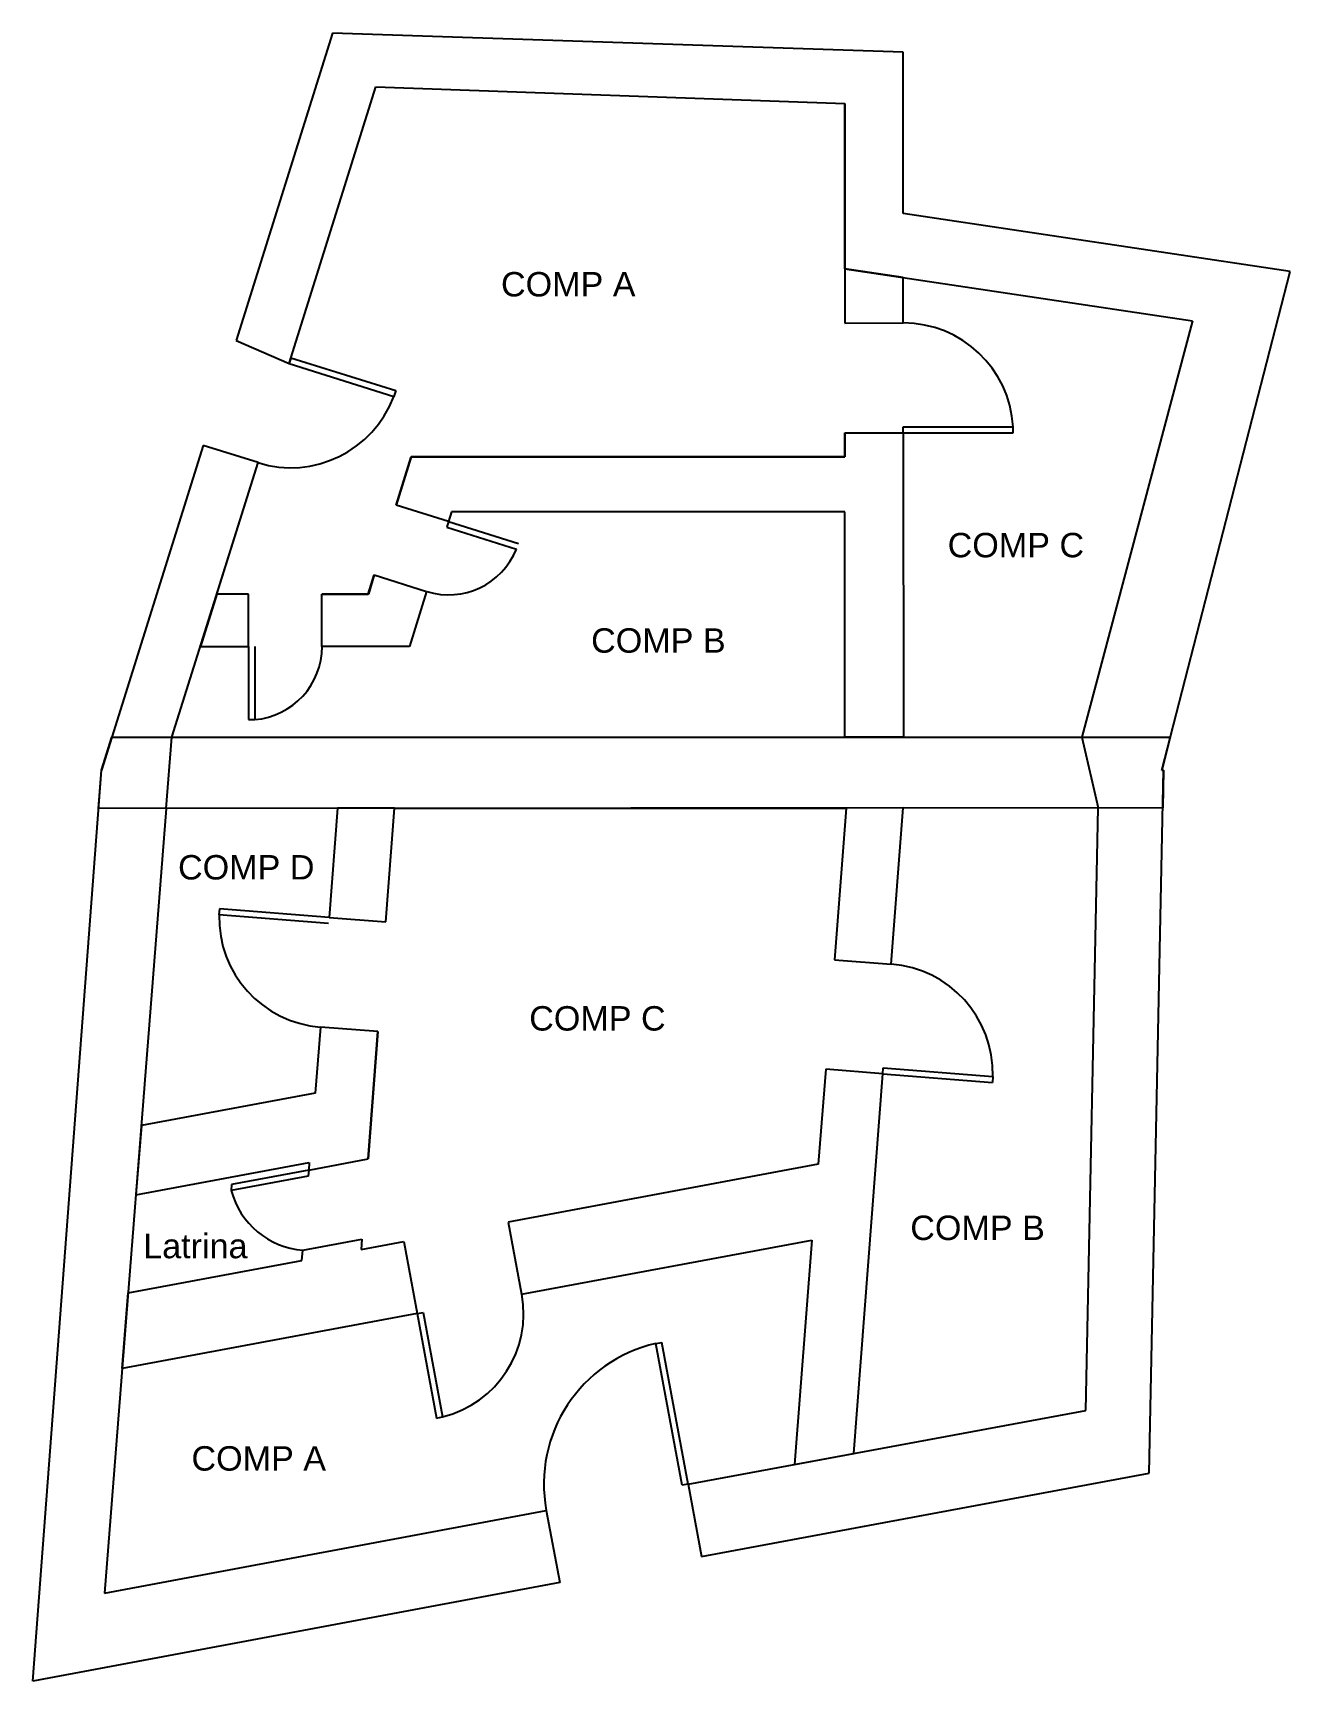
# Model space of a CAD drawing. Header units: metres. Extents: x -0.6 to 9.7, y -7.5 to 6.
import ezdxf

# ---------------------------------------------------------------- set-up
doc = ezdxf.new("R2010")
doc.units = ezdxf.units.M
for name, color, linetype in [('Contorno Dos Pátios', 1, 'Continuous'), ('Legenda', 7, 'Continuous'), ('Parede em Comum', 120, 'Continuous'), ('Parede exterior', 3, 'Continuous'), ('Parede interior', 140, 'Continuous'), ('Portas', 7, 'Continuous')]:
    doc.layers.add(name, color=color, linetype=linetype)
doc.styles.get("Standard").update_dxf_attribs({"font": 'arial.ttf'})

msp = doc.modelspace()

# ---------------------------------------------------------------- linework, layer by layer
at = {"layer": 'Contorno Dos Pátios'}
for p, q in [((1.537, 3.329), (2.249, 5.595)), ((2.249, 5.595), (6.09, 5.458)), ((6.09, 5.458), (6.09, 3.66)), ((6.09, 2.76), (6.09, 2.565)), ((2.538, 2.565), (2.414, 2.17)), ((6.09, 2.565), (2.538, 2.565)), ((0.945, 1.441), (1.283, 2.518)), ((2.235, 1.598), (2.189, 1.441)), ((1.206, 1.441), (0.945, 1.441)), ((2.189, 1.441), (1.806, 1.441)), ((2.331, -1.242), (2.401, -0.312)), ((2.401, -0.312), (6.1, -0.311)), ((6.1, -0.311), (6.003, -1.553)), ((2.263, -2.14), (2.184, -3.184)), ((5.932, -2.45), (5.871, -3.228)), ((5.871, -3.228), (3.332, -3.701)), ((2.132, -3.84), (2.128, -3.925)), ((2.128, -3.925), (2.477, -3.86))]:
    msp.add_line(p, q, dxfattribs=at)
at = {"layer": 'Legenda'}
msp.add_line((0.328, -2.911), (0.283, -3.477), dxfattribs=at)
msp.add_line((0.328, -2.911), (0.283, -3.477), dxfattribs=at)
at = {"layer": 'Parede em Comum'}
for p, q in [((0, 0), (0.085, 0.27)), ((0.085, 0.27), (8.753, 0.27)), ((8.753, 0.27), (8.684, 0)), ((-0.024, -0.315), (0, 0)), ((8.684, 0), (8.699, 0)), ((8.699, 0), (8.693, -0.31)), ((8.693, -0.309), (-0.024, -0.315))]:
    msp.add_line(p, q, dxfattribs=at)
at = {"layer": 'Parede exterior'}
for p, q in [((1.894, 6.035), (1.104, 3.517)), ((6.566, 5.878), (1.894, 6.035)), ((6.567, 4.557), (6.566, 5.878)), ((1.537, 3.329), (2.249, 5.595)), ((2.249, 5.595), (6.09, 5.458)), ((6.09, 4.103), (6.09, 5.458)), ((9.735, 4.083), (6.567, 4.557)), ((6.09, 4.103), (8.936, 3.677)), ((8.684, 0), (9.735, 4.083)), ((8.936, 3.677), (8.029, 0.27)), ((1.104, 3.517), (1.537, 3.329)), ((0.834, 2.658), (0, 0)), ((1.283, 2.518), (0.834, 2.658)), ((0.577, 0.27), (1.283, 2.518)), ((0.532, -0.315), (0.577, 0.27)), ((8.029, 0.27), (8.164, -0.309)), ((-0.56, -7.459), (0, 0)), ((8.581, -5.758), (8.699, 0)), ((8.699, 0), (8.684, 0)), ((0.532, -0.315), (0.026, -6.739)), ((8.064, -5.243), (8.164, -0.309)), ((4.805, -5.846), (8.064, -5.243)), ((4.915, -6.44), (8.581, -5.758)), ((4.805, -5.846), (4.915, -6.44)), ((0.026, -6.739), (3.644, -6.062)), ((3.644, -6.062), (3.754, -6.652)), ((3.754, -6.652), (-0.56, -7.459))]:
    msp.add_line(p, q, dxfattribs=at)
at = {"layer": 'Parede interior'}
for p, q in [((6.567, 4.032), (6.09, 4.103)), ((6.09, 4.103), (6.09, 3.66)), ((6.568, 3.661), (6.567, 4.032)), ((6.09, 3.66), (6.568, 3.661)), ((6.09, 2.76), (6.568, 2.761)), ((6.09, 2.565), (6.09, 2.76)), ((6.568, 2.761), (6.569, 0.27)), ((2.414, 2.17), (2.538, 2.565)), ((2.538, 2.565), (6.09, 2.565)), ((2.844, 2.036), (2.414, 2.17)), ((2.868, 2.115), (2.844, 2.036)), ((6.09, 2.115), (2.868, 2.115)), ((6.09, 0.27), (6.09, 2.115)), ((2.185, 1.441), (2.235, 1.598)), ((2.235, 1.598), (2.664, 1.463)), ((0.945, 1.441), (0.811, 1.013)), ((1.206, 1.441), (0.945, 1.441)), ((1.206, 1.013), (1.206, 1.441)), ((1.806, 1.013), (1.806, 1.441)), ((1.806, 1.441), (2.185, 1.441)), ((2.664, 1.463), (2.523, 1.013)), ((0.811, 1.013), (1.206, 1.013)), ((2.523, 1.013), (1.806, 1.013)), ((6.569, 0.27), (6.09, 0.27)), ((1.935, -0.312), (1.865, -1.206)), ((2.401, -0.313), (1.935, -0.312)), ((2.331, -1.242), (2.401, -0.313)), ((6.1, -0.311), (6.003, -1.553)), ((6.567, -0.309), (6.1, -0.311)), ((6.469, -1.588), (6.567, -0.309)), ((1.865, -1.206), (2.331, -1.242)), ((6.003, -1.553), (6.469, -1.588)), ((1.794, -2.104), (1.751, -2.646)), ((2.263, -2.14), (1.794, -2.104)), ((2.184, -3.184), (2.263, -2.14)), ((5.932, -2.45), (5.871, -3.228)), ((6.4, -2.487), (5.932, -2.45)), ((6.162, -5.595), (6.4, -2.487)), ((1.751, -2.646), (0.328, -2.911)), ((0.328, -2.911), (0.283, -3.477)), ((0.283, -3.477), (1.702, -3.213)), ((1.699, -3.275), (2.184, -3.184)), ((1.702, -3.213), (1.699, -3.275)), ((5.871, -3.228), (3.332, -3.701)), ((3.332, -3.701), (3.442, -4.291)), ((1.65, -3.93), (2.132, -3.84)), ((2.132, -3.84), (2.128, -3.925)), ((2.128, -3.925), (2.477, -3.86)), ((2.477, -3.86), (2.587, -4.45)), ((3.442, -4.291), (5.819, -3.849)), ((5.819, -3.849), (5.677, -5.687)), ((0.22, -4.28), (1.643, -4.015)), ((1.643, -4.015), (1.65, -3.93)), ((0.171, -4.9), (0.22, -4.28)), ((2.587, -4.45), (0.171, -4.9)), ((5.677, -5.685), (6.162, -5.595))]:
    msp.add_line(p, q, dxfattribs=at)
at = {"layer": 'Portas'}
for p, q in [((1.552, 3.376), (1.537, 3.329)), ((1.552, 3.376), (2.411, 3.107)), ((1.537, 3.329), (2.396, 3.059)), ((2.411, 3.107), (2.396, 3.059)), ((6.568, 2.811), (7.468, 2.811)), ((6.568, 2.761), (6.568, 2.811)), ((6.568, 2.761), (7.468, 2.761)), ((7.468, 2.761), (7.468, 2.811)), ((2.844, 2.036), (2.829, 1.988)), ((2.844, 2.036), (3.416, 1.856)), ((2.829, 1.988), (3.401, 1.808)), ((1.206, 1.013), (1.206, 0.413)), ((1.256, 1.013), (1.256, 0.413)), ((1.206, 0.413), (1.256, 0.413)), ((0.967, -1.135), (0.963, -1.185)), ((1.861, -1.256), (0.963, -1.185)), ((1.865, -1.206), (0.967, -1.135)), ((6.4, -2.487), (6.404, -2.437)), ((6.4, -2.487), (7.297, -2.558)), ((6.404, -2.437), (7.301, -2.508)), ((7.301, -2.508), (7.297, -2.558)), ((1.695, -3.325), (1.063, -3.442)), ((1.699, -3.275), (1.066, -3.392)), ((1.699, -3.275), (1.695, -3.325)), ((1.066, -3.392), (1.063, -3.442)), ((2.587, -4.45), (2.636, -4.441)), ((2.587, -4.45), (2.746, -5.306)), ((2.636, -4.441), (2.795, -5.296)), ((4.54, -4.695), (4.589, -4.686)), ((4.756, -5.855), (4.54, -4.695)), ((4.805, -5.846), (4.589, -4.686)), ((2.746, -5.306), (2.795, -5.296)), ((4.805, -5.846), (4.756, -5.855))]:
    msp.add_line(p, q, dxfattribs=at)
for centre, radius, start, end in [((6.568, 2.761), 0.9, 3.1798, 90), ((1.552, 3.376), 0.9, 252.5733, 339.3934), ((2.844, 2.035), 0.6, 252.5702, 337.8127), ((1.206, 1.013), 0.602, 274.7636, 360), ((1.865, -1.206), 0.901, 178.6781, 265.4982), ((6.4, -2.487), 0.901, 358.6781, 85.618), ((1.699, -3.275), 0.657, 194.7739, 265.7344), ((2.587, -4.45), 0.871, 283.8299, 10.5406), ((4.805, -5.846), 1.181, 102.967, 190.5406)]:
    msp.add_arc(centre, radius, start, end, dxfattribs=at)

# ---------------------------------------------------------------- texts
at = {"layer": 'Legenda'}
for s, p in [('COMP A', (3.273, 3.878)), ('COMP D', (0.628, -0.896)), ('COMP C', (3.504, -2.133)), ('COMP B', (6.625, -3.848)), ('Latrina', (0.343, -3.997)), ('COMP A', (0.738, -5.736))]:
    msp.add_text(s, height=0.2, dxfattribs=at).set_placement(p)
at = {"layer": 'Legenda', "char_height": 0.2, "attachment_point": 1}
for s, insert in [('COMP C', (6.931, 1.942)), ('COMP B', (4.011, 1.161))]:
    msp.add_mtext_dynamic_manual_height_columns(s, width=1.21901, gutter_width=12.5, heights=[0], dxfattribs=dict(at, insert=insert))

doc.saveas('drawing.dxf')
